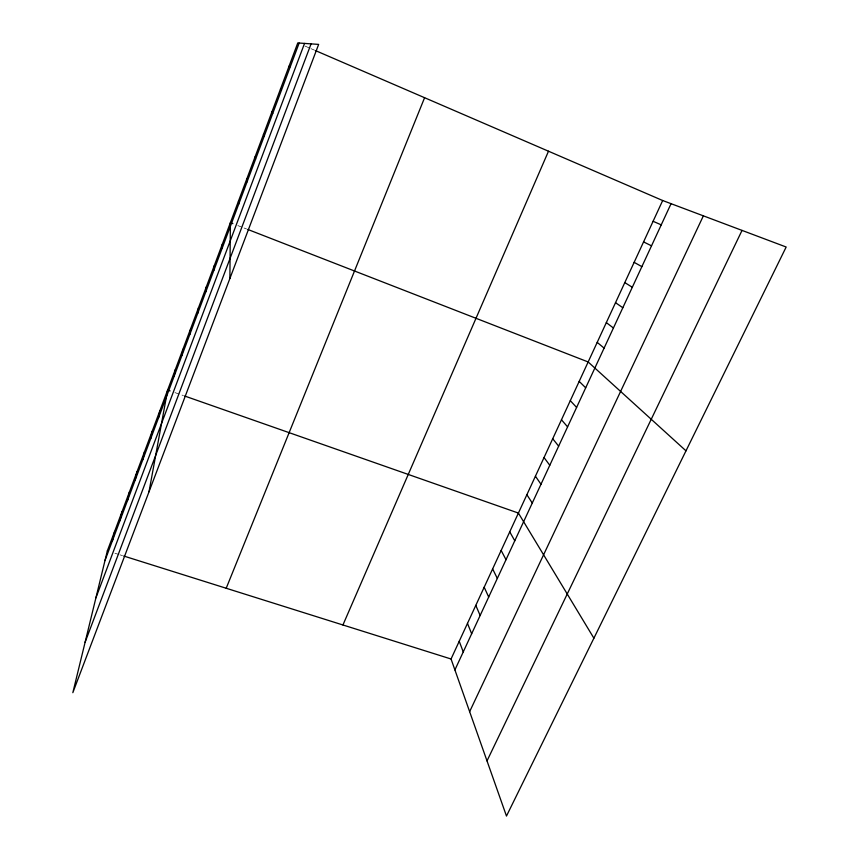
<?xml version="1.0" encoding="UTF-8"?>
<svg xmlns="http://www.w3.org/2000/svg" width="859" height="859" viewBox="0 0 859 859"><rect width="100%" height="100%" fill="white"/><g stroke="black" fill="none" stroke-linecap="round" stroke-linejoin="round"><path stroke-width="0.64" stroke-dasharray="4.29 3.22" d="M114.923 553.25L118.714 554.442M119.981 554.839L122.504 555.633M174.935 392.606L183.45 395.591M237.846 225.584L242.818 227.517M244.063 228L246.544 228.966M304.977 46.064L309.777 48.136M310.979 48.652L314.577 50.209"/><path stroke-width="1.29" d="M229.89 278.477L230.384 222.674L232.875 223.641M222.105 248.412L222.298 244.246M213.934 270.198L214.288 265.624M205.827 291.802L206.343 286.82M197.795 313.202L198.461 307.823M189.839 334.419L190.655 328.653M181.947 355.443L182.924 349.291M174.13 376.285L175.247 369.757M149.004 491.81L167.645 390.05L170.071 390.899M158.464 418.043L159.871 410.774M150.615 438.949L152.172 431.304M142.841 459.672L144.537 451.673M135.131 480.202L136.968 471.859M127.497 500.561L129.462 491.863M119.927 520.737L122.032 511.696M112.422 540.74L114.655 531.367M104.981 560.562L299.157 43.047M95.918 597.843L304.537 43.422M85.105 642.264L311.076 43.873M226.207 588.254L424.593 97.711M342.934 624.976L548.493 151.216M451.05 658.993L662.676 200.523L786.168 247.016L506.477 816.05L451.05 658.993L123.76 556.031M454.905 669.923L671.062 203.68M469.637 711.671L703.371 215.845M487.01 760.881L742.036 230.405M184.664 396.02L518.407 513.07L593.891 638.194M247.789 229.45L588.157 361.961L685.987 450.835M315.779 50.724L662.676 200.523M653.087 221.3L661.247 224.854M289.075 66.143L290.278 66.723M643.574 241.905L651.519 245.835M634.146 262.339L641.877 266.644M624.794 282.59L632.31 287.271M615.516 302.679L622.829 307.726M606.325 322.608L613.423 327.998M597.198 342.365L604.102 348.11M579.191 381.385L585.698 387.817M280.464 89.111L281.473 90.174M570.29 400.659L576.604 407.424M561.464 419.783L567.584 426.869M552.713 438.745L558.651 446.154M544.037 457.546L549.781 465.277M535.425 476.208L540.987 484.24M526.878 494.72L532.269 503.052M509.741 531.839L514.777 540.783M271.927 111.885L272.754 113.409M501.151 550.447L506.015 559.692M492.637 568.905L497.318 578.44M484.175 587.212L488.696 597.037M475.8 605.38L480.149 615.484M467.479 623.387L471.666 633.781M459.232 641.265L463.248 651.927M263.466 134.444L264.121 136.431M255.091 156.8L255.563 159.237M246.78 178.951L247.081 181.84M238.544 200.909L238.684 204.227M107.343 550.866L72.832 692.687L318.646 44.4L297.772 42.95L107.343 550.866"/></g></svg>
